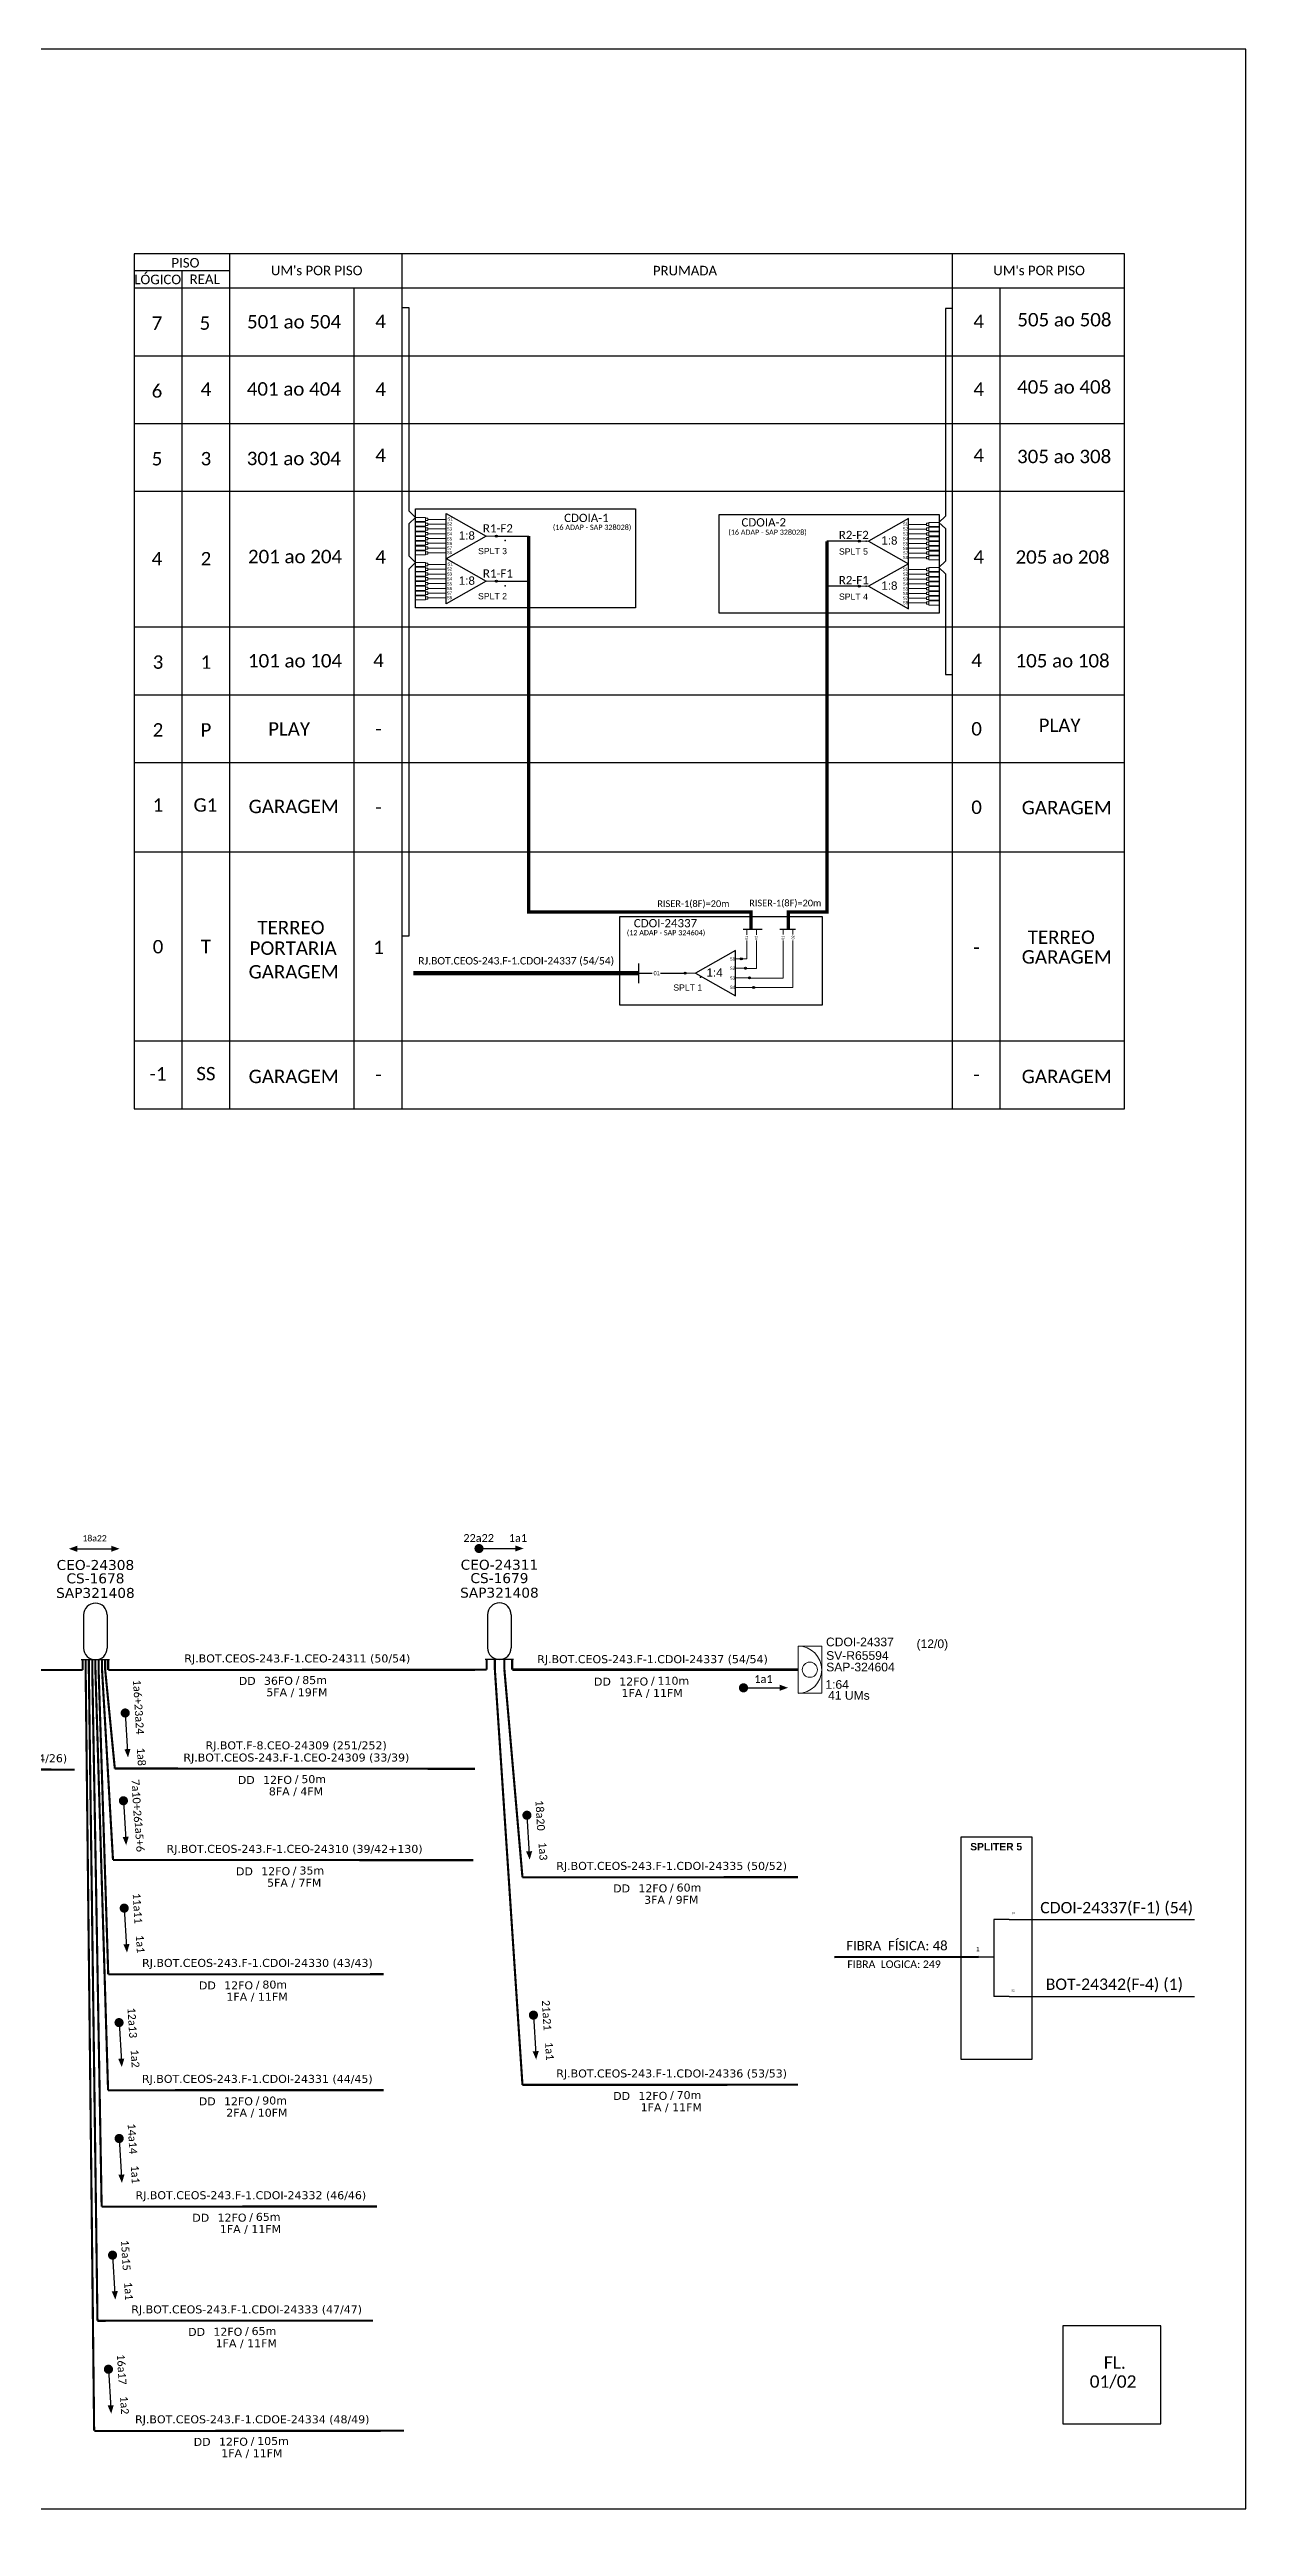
# Model space of a CAD drawing. Extents: x -4 to 837, y 1 to 595.
# Drawn here: x 548 to 837, y 1 to 595 of the extents above; entities that cross this region are included whole.
import ezdxf
from ezdxf.enums import TextEntityAlignment as Align

# ---------------------------------------------------------------- set-up
doc = ezdxf.new("R2010")
doc.units = 0
for name, color, linetype, lineweight in [("20.0-LEGENDA DOS CDO'S", 1, 'Continuous', 0), ('20.1-CDO_INTERIOR', 1, 'Continuous', 0), ('40.1-ETIQUETAS', 1, 'Continuous', 20)]:
    doc.layers.add(name, color=color, linetype=linetype, lineweight=lineweight)
for name, color, linetype in [('20.4-CEOS', 1, 'Continuous'), ('CAP a instalar', 1, 'Continuous'), ('SETA', 7, 'Continuous'), ('UNIFILAR', 7, 'Continuous')]:
    doc.layers.add(name, color=color, linetype=linetype)
doc.styles.add('ARIAL', font='arial.ttf')
doc.styles.add('MtXpl_Calibri', font='calibri.ttf')
doc.styles.add('siredit', font='verdana.ttf')
doc.styles.add('WMF-Calibri0', font='calibri.ttf')
doc.linetypes.add('FENCELINE1', pattern='A,0.25,-0.1,[133,ltypeshp.shx,S=0.1,R=0,X=-0.1,Y=0],-0.1,1', length=1.45)

# ---------------------------------------------------------------- blocks, each defined once
blk = doc.blocks.new('ETIQUETA_RS5F')
at = {"layer": '40.1-ETIQUETAS', "color": 0, "style": 'siredit'}
blk.add_text('/', height=1.5, dxfattribs=at).set_placement((1.58, -1.95), align=Align.MIDDLE_RIGHT)
for tag, p in [('ETIQUETA_R_PRIMARIA', (1.21, 4.1)), ('ETIQUETA_R_SECUNDARIA', (1.21, 2.1)), ('F_ATIVAS/F_MORTAS', (1.14, -4.24))]:
    blk.add_attdef(tag, text='', height=1.5, dxfattribs=at).set_placement(p, align=Align.MIDDLE_CENTER)
for tag, p in [('TIPO_CABO', (-6.58, -2.12)), ('CAP_CABO', (0.4, -2.09))]:
    blk.add_attdef(tag, text='', height=1.5, dxfattribs=at).set_placement(p, align=Align.MIDDLE_RIGHT)
blk.add_attdef('METROS', text='', height=1.5, dxfattribs=at).set_placement((2.14, -1.95), align=Align.MIDDLE_LEFT)
for tag, p in [('FUSÃO_1', (0.85, -8.39)), ('FUSÃO_2', (0.85, -10.6)), ('FUSÃO_3', (0.85, -12.93)), ('FUSÃO_4', (0.85, -15.14)), ('FUSÃO_5', (0.85, -17.16))]:
    blk.add_attdef(tag, text='', height=1.5, dxfattribs=at).set_placement(p, align=Align.CENTER)
blk = doc.blocks.new('SAN')
at = {"layer": 'SETA'}
blk.add_lwpolyline([(-2.58, 0), (6.02, 0)], dxfattribs=at)
for points in [[(-2.1, -0.66), (-3.93, 0), (-2.1, 0.67)], [(5.33, 0.68), (7.16, 0.01), (5.33, -0.65)]]:
    blk.add_solid(points, dxfattribs=at)
blk = doc.blocks.new('SPLITTER_')
blk.add_point((0, 0))
at = {"style": 'ARIAL', "flags": 4}
blk.add_attdef('SPLT', (0, -3.26), '', height=1.5, dxfattribs=at)
blk = doc.blocks.new('SPLT_1-8_SC-APC_ESQ')
at = {"color": 3, "lineweight": 0}
for points in [[(2.41, -3.02), (0, -3.02)], [(2.41, -4), (0, -4)], [(2.41, -4.17), (0, -4.17)], [(2.41, -5.16), (0, -5.16)], [(2.41, -5.32), (0, -5.32)], [(2.41, -3.02), (2.41, -4)], [(2.41, -4.17), (2.41, -5.16)], [(2.41, -5.32), (2.41, -6.31)], [(2.99, -3.51), (7.37, -3.51)], [(7.37, -4.66), (2.99, -4.66)], [(7.37, -5.82), (2.99, -5.82)], [(2.41, -6.31), (0, -6.31)], [(2.41, -6.48), (0, -6.48)], [(2.41, -7.46), (0, -7.46)], [(2.41, -7.63), (0, -7.63)], [(2.41, -8.62), (0, -8.62)], [(2.41, -8.78), (0, -8.78)], [(2.41, -9.77), (0, -9.77)], [(2.41, -9.94), (0, -9.94)], [(2.41, -10.92), (0, -10.92)], [(2.41, -11.09), (0, -11.09)], [(2.41, -6.48), (2.41, -7.46)], [(2.41, -7.63), (2.41, -8.62)], [(2.41, -8.78), (2.41, -9.77)], [(2.41, -9.94), (2.41, -10.92)], [(2.41, -11.09), (2.41, -12.08)], [(7.37, -6.97), (2.99, -6.97)], [(7.37, -8.12), (2.99, -8.12)], [(7.37, -9.28), (2.99, -9.28)], [(7.37, -10.43), (2.99, -10.43)], [(7.37, -11.58), (2.99, -11.58)], [(2.41, -12.08), (0, -12.08)]]:
    blk.add_lwpolyline(points, dxfattribs=at)
for points in [[(2.99, -3.22), (2.41, -3.22), (2.41, -3.8), (2.99, -3.8)], [(2.99, -4.38), (2.41, -4.38), (2.41, -4.95), (2.99, -4.95)], [(2.99, -5.53), (2.41, -5.53), (2.41, -6.1), (2.99, -6.1)], [(2.99, -6.68), (2.41, -6.68), (2.41, -7.26), (2.99, -7.26)], [(2.99, -7.84), (2.41, -7.84), (2.41, -8.41), (2.99, -8.41)], [(2.99, -8.99), (2.41, -8.99), (2.41, -9.56), (2.99, -9.56)], [(2.99, -10.14), (2.41, -10.14), (2.41, -10.72), (2.99, -10.72)], [(2.99, -11.3), (2.41, -11.3), (2.41, -11.87), (2.99, -11.87)]]:
    blk.add_lwpolyline(points, close=True, dxfattribs=at)
at = {"color": 1}
blk.add_lwpolyline([(7.37, -2.1), (17.04, -7.55), (7.37, -13), (7.37, -2.1)], dxfattribs=at)
at = {"color": 1, "lineweight": 0}
blk.add_lwpolyline([(17.04, -7.55), (19.26, -7.55)], dxfattribs=at)
at = {"color": 1, "style": 'ARIAL'}
for s, height, p in [('S3', 0.75, (7.55, -6.18)), ('S2', 0.75, (7.56, -4.97)), ('S1', 0.75, (7.7, -3.78)), ('S5', 0.75, (7.55, -8.57)), ('S4', 0.75, (7.55, -7.36)), ('S6', 0.75, (7.55, -9.69)), ('S7', 0.75, (7.55, -10.78)), ('S8', 0.75, (7.55, -11.9)), ('1:8', 2, (10.45, -8.4))]:
    blk.add_text(s, height=height, dxfattribs=at).set_placement(p)
blk = doc.blocks.new('SPLT_1-8_SC-APC')
at = {"color": 1}
blk.add_lwpolyline([(-7.37, -2.1), (-17.04, -7.55), (-7.37, -13), (-7.37, -2.1)], dxfattribs=at)
at = {"color": 3, "lineweight": 0}
for points in [[(-2.99, -3.51), (-7.37, -3.51)], [(-7.37, -4.66), (-2.99, -4.66)], [(-7.37, -5.82), (-2.99, -5.82)], [(-2.41, -3.02), (-2.41, -4)], [(-2.41, -3.02), (0, -3.02)], [(-2.41, -4), (0, -4)], [(-2.41, -4.17), (-2.41, -5.16)], [(-2.41, -4.17), (0, -4.17)], [(-2.41, -5.16), (0, -5.16)], [(-2.41, -5.32), (-2.41, -6.31)], [(-2.41, -5.32), (0, -5.32)], [(-7.37, -6.97), (-2.99, -6.97)], [(-7.37, -8.12), (-2.99, -8.12)], [(-7.37, -9.28), (-2.99, -9.28)], [(-7.37, -10.43), (-2.99, -10.43)], [(-7.37, -11.58), (-2.99, -11.58)], [(-2.41, -6.31), (0, -6.31)], [(-2.41, -6.48), (-2.41, -7.46)], [(-2.41, -6.48), (0, -6.48)], [(-2.41, -7.46), (0, -7.46)], [(-2.41, -7.63), (-2.41, -8.62)], [(-2.41, -7.63), (0, -7.63)], [(-2.41, -8.62), (0, -8.62)], [(-2.41, -8.78), (-2.41, -9.77)], [(-2.41, -8.78), (0, -8.78)], [(-2.41, -9.77), (0, -9.77)], [(-2.41, -9.94), (-2.41, -10.92)], [(-2.41, -9.94), (0, -9.94)], [(-2.41, -10.92), (0, -10.92)], [(-2.41, -11.09), (-2.41, -12.08)], [(-2.41, -11.09), (0, -11.09)], [(-2.41, -12.08), (0, -12.08)]]:
    blk.add_lwpolyline(points, dxfattribs=at)
for points in [[(-2.99, -3.22), (-2.41, -3.22), (-2.41, -3.8), (-2.99, -3.8)], [(-2.99, -4.38), (-2.41, -4.38), (-2.41, -4.95), (-2.99, -4.95)], [(-2.99, -5.53), (-2.41, -5.53), (-2.41, -6.1), (-2.99, -6.1)], [(-2.99, -6.68), (-2.41, -6.68), (-2.41, -7.26), (-2.99, -7.26)], [(-2.99, -7.84), (-2.41, -7.84), (-2.41, -8.41), (-2.99, -8.41)], [(-2.99, -8.99), (-2.41, -8.99), (-2.41, -9.56), (-2.99, -9.56)], [(-2.99, -10.14), (-2.41, -10.14), (-2.41, -10.72), (-2.99, -10.72)], [(-2.99, -11.3), (-2.41, -11.3), (-2.41, -11.87), (-2.99, -11.87)]]:
    blk.add_lwpolyline(points, close=True, dxfattribs=at)
at = {"color": 1, "lineweight": 0}
blk.add_lwpolyline([(-17.04, -7.55), (-19.26, -7.55)], dxfattribs=at)
at = {"color": 1, "style": 'ARIAL'}
for s, height, p in [('S1', 0.75, (-8.74, -3.78)), ('S2', 0.75, (-8.74, -4.97)), ('S3', 0.75, (-8.74, -6.18)), ('1:8', 2, (-13.91, -8.4)), ('S4', 0.75, (-8.74, -7.36)), ('S5', 0.75, (-8.74, -8.57)), ('S6', 0.75, (-8.74, -9.69)), ('S7', 0.75, (-8.74, -10.78)), ('S8', 0.75, (-8.74, -11.9))]:
    blk.add_text(s, height=height, dxfattribs=at).set_placement(p)

msp = doc.modelspace()

# ---------------------------------------------------------------- hatches: boundary and pattern name
h = msp.add_hatch(color=3)
h.dxf.hatch_style = 1
edge = h.paths.add_edge_path()
edge.add_arc((656.23, 477.67), 0.256, 0, 360)
h = msp.add_hatch(color=3)
h.dxf.hatch_style = 1
edge = h.paths.add_edge_path()
edge.add_arc((743.86, 476.46), 0.256, 0, 360)
h = msp.add_hatch(color=3)
h.dxf.hatch_style = 1
edge = h.paths.add_edge_path()
edge.add_arc((656.23, 466.77), 0.256, 0, 360)
h = msp.add_hatch(color=3)
h.dxf.hatch_style = 1
edge = h.paths.add_edge_path()
edge.add_arc((743.86, 465.56), 0.256, 0, 360)
h = msp.add_hatch(color=3)
h.dxf.hatch_style = 1
edge = h.paths.add_edge_path()
edge.add_arc((715.37, 375.57), 0.256, 0, 360)
h = msp.add_hatch(color=3)
h.dxf.hatch_style = 1
edge = h.paths.add_edge_path()
edge.add_arc((701.82, 372.11), 0.256, 0, 360)
h = msp.add_hatch(color=3)
h.dxf.hatch_style = 1
edge = h.paths.add_edge_path()
edge.add_arc((716.36, 373.3), 0.256, 0, 360)
h = msp.add_hatch(color=3)
h.dxf.hatch_style = 1
edge = h.paths.add_edge_path()
edge.add_arc((717.34, 370.98), 0.256, 0, 360)
h = msp.add_hatch(color=3)
h.dxf.hatch_style = 1
edge = h.paths.add_edge_path()
edge.add_arc((718.34, 368.67), 0.256, 0, 360)

# ---------------------------------------------------------------- linework, layer by layer
for p, q in [((837.17, 595.26), (-3.83, 595.26)), ((837.17, 1.26), (837.17, 595.26)), ((568.75, 545.83), (568.75, 339.39)), ((807.9, 339.39), (807.9, 545.83)), ((568.75, 355.76), (807.9, 355.76)), ((-3.83, 1.26), (837.17, 1.26))]:
    msp.add_line(p, q)
at = {"color": 7, "linetype": 'Continuous'}
for p, q in [((776.31, 143.55), (776.31, 125)), ((780, 143.55), (776.31, 143.55)), ((772.66, 134.6), (776.29, 134.6)), ((780, 125), (776.31, 125))]:
    msp.add_line(p, q, dxfattribs=at)
at = {"color": 10, "linetype": 'Continuous'}
for p, q in [((780, 143.57), (824.77, 143.55)), ((780, 125.02), (824.77, 125))]:
    msp.add_line(p, q, dxfattribs=at)
at = {"color": 1, "linetype": 'Continuous', "lineweight": 60}
msp.add_line((772.66, 134.6), (737.87, 134.49), dxfattribs=at)
at = {"color": 0}
for points in [[(807.9, 545.83), (568.75, 545.83)], [(591.9, 541.72), (568.75, 541.72)]]:
    msp.add_lwpolyline(points, dxfattribs=at)
for points in [[(580.32, 541.72), (580.32, 339.39)], [(591.9, 339.39), (591.9, 545.83)], [(633.49, 339.39), (633.49, 545.83)], [(766.31, 545.83), (766.31, 339.39)], [(568.75, 537.6), (807.9, 537.6)], [(621.91, 339.39), (621.91, 339.39), (621.91, 537.6)], [(777.88, 339.39), (777.88, 537.6)], [(568.75, 521.23), (807.9, 521.23)], [(568.75, 504.86), (807.9, 504.86)], [(568.75, 488.49), (807.9, 488.49)], [(568.75, 455.75), (807.9, 455.75)], [(568.75, 439.37), (807.9, 439.37)], [(568.75, 423), (807.9, 423)], [(568.75, 401.42), (807.9, 401.42)], [(568.75, 339.39), (807.9, 339.39)]]:
    msp.add_lwpolyline(points)
at = {"color": 3}
for points in [[(633.49, 381.17), (635.14, 381.17), (635.15, 469.79), (636.71, 471.3), (635.15, 472.81), (635.15, 480.69), (636.71, 482.2), (635.15, 483.7), (635.15, 532.76), (633.5, 532.76)], [(766.32, 532.66), (764.67, 532.66), (764.66, 482.5), (763.09, 480.99), (764.66, 479.48), (764.66, 471.6), (763.09, 470.09), (764.66, 468.59), (764.66, 444.24), (766.31, 444.24)], [(690.66, 372.11), (693.82, 372.11)], [(695.89, 372.11), (701.82, 372.11)]]:
    msp.add_lwpolyline(points, dxfattribs=at)
at = {"color": 1}
for points in [[(636.71, 484.25), (689.84, 484.25), (689.84, 460.36), (636.71, 460.36)], [(709.99, 482.92), (763.12, 482.92), (763.12, 459.03), (709.99, 459.03)], [(686.02, 385.78), (734.91, 385.78), (734.91, 364.36), (686.02, 364.36)]]:
    msp.add_lwpolyline(points, close=True, dxfattribs=at)
at = {"color": 5, "linetype": 'Continuous', "ltscale": 4}
for points in [[(656.23, 477.67), (664.07, 477.67)], [(656.23, 466.77), (664.07, 466.77)]]:
    msp.add_lwpolyline(points, dxfattribs=at)
at = {"color": 5}
msp.add_lwpolyline([(717.71, 382.74, 0.8, 0.8, 0), (717.71, 386.9, 0.8, 0.8, 0), (664, 386.9, 0.8, 0.8, 0), (664, 477.67, 0.8, 0.8, 0)], format="xyseb", dxfattribs=at)
at = {"color": 6, "const_width": 0.8}
msp.add_lwpolyline([(726.7, 382.74), (726.7, 386.91), (736.04, 386.91), (736.04, 476.42)], dxfattribs=at)
at = {"color": 6}
for points in [[(743.83, 476.46), (735.99, 476.46)], [(743.83, 465.56), (735.99, 465.56)], [(724.7, 382.74), (728.42, 382.74)]]:
    msp.add_lwpolyline(points, dxfattribs=at)
at = {"color": 5}
msp.add_lwpolyline([(715.84, 382.74), (720.38, 382.74)], dxfattribs=at)
at = {"color": 5, "lineweight": 0}
for points in [[(716.72, 382.71), (716.72, 381.4)], [(719.03, 382.71), (719.03, 381.4)], [(715.63, 375.57), (716.72, 375.57), (716.72, 379.97)], [(716.59, 373.25), (719.03, 373.25), (719.03, 379.97)]]:
    msp.add_lwpolyline(points, dxfattribs=at)
at = {"color": 6, "lineweight": 0}
for points in [[(725.51, 382.74), (725.51, 381.43)], [(727.82, 382.74), (727.82, 381.46)], [(718.58, 368.67), (727.82, 368.67), (727.82, 380.03)], [(725.51, 380), (725.51, 370.93)], [(717.58, 370.93), (725.51, 370.93)]]:
    msp.add_lwpolyline(points, dxfattribs=at)
at = {"color": 1}
for points in [[(690.66, 369.71), (690.66, 374.43)], [(713.96, 377.57), (704.3, 372.12), (713.96, 366.67), (713.96, 377.57)]]:
    msp.add_lwpolyline(points, dxfattribs=at)
at = {"color": 7, "lineweight": 0}
for points in [[(713.96, 375.57), (715.37, 375.57)], [(713.96, 373.3), (716.36, 373.3)], [(713.96, 370.98), (717.34, 370.98)], [(713.96, 368.67), (718.34, 368.67)]]:
    msp.add_lwpolyline(points, dxfattribs=at)
at = {"color": 1, "const_width": 1}
msp.add_lwpolyline([(636.15, 372.11), (690.66, 372.11)], dxfattribs=at)
at = {"color": 1, "lineweight": 0}
msp.add_lwpolyline([(704.3, 372.12), (702.07, 372.12)], dxfattribs=at)
at = {"const_width": 1.1, "elevation": 1.1}
for points in [[(651.49, 233.17, 1), (652.59, 233.17, 1)], [(715.34, 199.53, 1), (716.45, 199.53, 1)], [(566.59, 194, 1), (566.66, 192.9, 1)], [(566.16, 172.81, 1), (566.22, 171.71, 1)], [(663.57, 169.31, 1), (663.64, 168.21, 1)], [(566.35, 146.87, 1), (566.42, 145.77, 1)], [(565.1, 119.23, 1), (565.16, 118.13, 1)], [(665.15, 121.04, 1), (665.21, 119.93, 1)], [(565.13, 91.24, 1), (565.2, 90.13, 1)], [(563.53, 63.07, 1), (563.6, 61.97, 1)], [(562.54, 35.52, 1), (562.6, 34.41, 1)]]:
    msp.add_lwpolyline(points, format="xyb", close=True, dxfattribs=at)
at = {"color": 7}
msp.add_lwpolyline([(768.34, 109.82), (785.62, 109.82), (785.62, 163.47), (768.34, 163.47)], close=True, dxfattribs=at)
at = {"color": 0}
msp.add_lwpolyline([(816.67, 45.46), (792.97, 45.46), (792.97, 21.75), (816.67, 21.75)], close=True, dxfattribs=at)
at = {"color": 3}
for centre in [(656.23, 477.67), (743.86, 476.46), (656.23, 466.77), (743.86, 465.56), (715.37, 375.57), (701.82, 372.11), (716.36, 373.3), (717.34, 370.98), (718.34, 368.67)]:
    msp.add_circle(centre, 0.256, dxfattribs=at)
at = {"layer": '20.1-CDO_INTERIOR', "color": 1, "lineweight": 18, "elevation": 1.1}
msp.add_lwpolyline([(734.77, 198.2), (734.77, 209.61), (729.06, 209.61), (729.06, 198.2)], close=True, dxfattribs=at)
at = {"layer": '20.1-CDO_INTERIOR', "color": 1, "lineweight": 18}
msp.add_circle((731.91, 203.9, 1.1), 1.83, dxfattribs=at)
msp.add_arc((729.06, 203.9, 1.1), 5.71, 270, 90, dxfattribs=at)
at = {"layer": '20.4-CEOS', "color": 7}
for p, q in [((556.59, 209.14, 1.1), (556.59, 217.12, 1.1)), ((562.28, 217.12, 1.1), (562.28, 209.14, 1.1)), ((562.86, 206.29, 1.1), (556, 206.29, 1.1))]:
    msp.add_line(p, q, dxfattribs=at)
at = {"layer": '20.4-CEOS', "color": 5}
for p, q in [((654.13, 209.2, 1.1), (654.13, 217.18, 1.1)), ((659.82, 217.18, 1.1), (659.82, 209.2, 1.1)), ((660.4, 206.36, 1.1), (653.54, 206.36, 1.1))]:
    msp.add_line(p, q, dxfattribs=at)
at = {"layer": '20.4-CEOS', "color": 7}
for centre, start, end in [((559.43, 217.12, 1.1), 0, 180), ((559.43, 209.14, 1.1), 180, 0)]:
    msp.add_arc(centre, 2.85, start, end, dxfattribs=at)
at = {"layer": '20.4-CEOS', "color": 5}
for centre, start, end in [((656.97, 217.18, 1.1), 0, 180), ((656.97, 209.2, 1.1), 180, 0)]:
    msp.add_arc(centre, 2.85, start, end, dxfattribs=at)
at = {"layer": 'CAP a instalar', "color": 7, "ltscale": 7, "const_width": 0.515, "elevation": 1.1}
for points in [[(479.18, 203.82), (556.34, 203.82)], [(556.34, 203.82), (556.34, 206.29)], [(557.07, 203.82), (557.07, 206.29)], [(559.12, 20.11), (557.07, 203.82)], [(557.84, 203.82), (557.84, 206.29)], [(558.67, 203.82), (558.67, 206.29)], [(559.43, 203.82), (559.43, 206.29)], [(560.2, 203.82), (560.2, 206.29)], [(561.03, 203.82), (561.03, 206.29)], [(561.79, 203.82), (561.79, 206.29)], [(562.52, 203.82), (562.52, 206.29)], [(562.52, 203.82), (653.88, 203.89)], [(653.88, 203.89), (653.88, 206.36)], [(481.5, 179.86), (554.43, 179.78)], [(559.13, 20.05), (633.95, 20.11)]]:
    msp.add_lwpolyline(points, dxfattribs=at)
at = {"layer": 'CAP a instalar', "color": 8, "ltscale": 7, "const_width": 0.515, "elevation": 1.1}
for points in [[(559.92, 46.67), (557.84, 203.82)], [(560.93, 74.24), (558.67, 203.82)], [(562.48, 102.34), (559.43, 203.82)], [(562.52, 130.34), (560.2, 203.82)], [(563.67, 157.97), (561.03, 203.82)], [(564.11, 180.04), (561.79, 203.82)], [(655.87, 203.89), (655.87, 206.36)], [(662.53, 103.65), (655.87, 203.89)], [(658.17, 203.89), (658.17, 206.36)], [(662.53, 153.77), (658.17, 203.89)], [(564.11, 180.04), (651.11, 179.97)], [(563.67, 157.97), (650.66, 157.9)], [(662.53, 153.77), (729.05, 153.79)], [(562.52, 130.34), (629.04, 130.36)], [(562.48, 102.34), (629, 102.36)], [(662.53, 103.65), (729.05, 103.67)], [(560.93, 74.24), (627.45, 74.26)], [(559.92, 46.67), (626.44, 46.69)]]:
    msp.add_lwpolyline(points, dxfattribs=at)
at = {"layer": 'CAP a instalar', "linetype": 'FENCELINE1', "ltscale": 7, "const_width": 0.67, "elevation": 1.1}
msp.add_lwpolyline([(660.06, 203.9), (729.05, 203.9)], dxfattribs=at)
at = {"layer": 'CAP a instalar', "color": 1, "ltscale": 7, "const_width": 0.515, "elevation": 1.1}
msp.add_lwpolyline([(660.06, 203.89), (660.06, 206.36)], dxfattribs=at)
at = {"layer": 'SETA', "elevation": 1.1}
for points in [[(652.04, 233.17), (661.54, 233.17)], [(652.04, 233.17), (661.54, 233.17)], [(715.9, 199.53), (725.39, 199.53)], [(566.62, 193.45), (567.2, 183.97)], [(566.19, 172.26), (566.76, 162.78)], [(663.6, 168.76), (664.18, 159.28)], [(566.39, 146.32), (566.96, 136.84)], [(665.18, 120.49), (665.75, 111.01)], [(565.13, 118.68), (565.7, 109.2)], [(565.17, 90.69), (565.74, 81.21)], [(563.56, 62.52), (564.14, 53.04)], [(562.57, 34.96), (563.14, 25.49)]]:
    msp.add_lwpolyline(points, dxfattribs=at)
at = {"layer": 'SETA'}
for points in [[(660.78, 233.92, 1.1), (662.8, 233.18, 1.1), (660.78, 232.44, 1.1)], [(660.78, 233.92, 1.1), (662.8, 233.18, 1.1), (660.78, 232.44, 1.1)], [(724.63, 200.28, 1.1), (726.65, 199.54, 1.1), (724.63, 198.8, 1.1)], [(567.9, 184.78, 1.1), (567.29, 182.71, 1.1), (566.43, 184.69, 1.1)], [(567.47, 163.59, 1.1), (566.85, 161.52, 1.1), (566, 163.5, 1.1)], [(664.88, 160.09, 1.1), (664.27, 158.02, 1.1), (663.41, 160, 1.1)], [(567.66, 137.65, 1.1), (567.05, 135.58, 1.1), (566.19, 137.56, 1.1)], [(566.41, 110.01, 1.1), (565.79, 107.95, 1.1), (564.94, 109.92, 1.1)], [(666.46, 111.81, 1.1), (665.84, 109.75, 1.1), (664.99, 111.72, 1.1)], [(566.45, 82.01, 1.1), (565.83, 79.95, 1.1), (564.98, 81.92, 1.1)], [(564.84, 53.85, 1.1), (564.23, 51.78, 1.1), (563.37, 53.76, 1.1)], [(563.85, 26.29, 1.1), (563.24, 24.23, 1.1), (562.38, 26.2, 1.1)]]:
    msp.add_solid(points, dxfattribs=at)

# ---------------------------------------------------------------- block references
for p in [(636.71, 485.21), (636.71, 474.32)]:
    msp.add_blockref('SPLT_1-8_SC-APC_ESQ', p)
at = {"color": 3}
for p in [(763.09, 484.01), (763.09, 473.11)]:
    msp.add_blockref('SPLT_1-8_SC-APC', p, dxfattribs=at)
ref = msp.add_blockref('SPLITTER_', (658.34, 476.57), dxfattribs=dict(xscale=-1))
ref.add_attrib('SPLT', 'SPLT 3', (651.81, 473.31), dxfattribs={"height": 1.5, "style": 'ARIAL'})
ref = msp.add_blockref('SPLITTER_', (745.48, 476.46), dxfattribs=dict(xscale=-1))
ref.add_attrib('SPLT', 'SPLT 5', (738.95, 473.2), dxfattribs={"height": 1.5, "style": 'ARIAL'})
ref = msp.add_blockref('SPLITTER_', (658.34, 465.67), dxfattribs=dict(xscale=-1))
ref.add_attrib('SPLT', 'SPLT 2', (651.81, 462.41), dxfattribs={"height": 1.5, "style": 'ARIAL'})
ref = msp.add_blockref('SPLITTER_', (745.48, 465.56), dxfattribs=dict(xscale=-1))
ref.add_attrib('SPLT', 'SPLT 4', (738.95, 462.3), dxfattribs={"height": 1.5, "style": 'ARIAL'})
ref = msp.add_blockref('SPLITTER_', (705.48, 371.15), dxfattribs=dict(xscale=-1))
ref.add_attrib('SPLT', 'SPLT 1', (698.95, 367.89), dxfattribs={"height": 1.5, "style": 'ARIAL'})
at = {"layer": '40.1-ETIQUETAS', "color": 1}
ref = msp.add_blockref('ETIQUETA_RS5F', (692.41, 203.74, 1.1), dxfattribs=dict(at, xscale=1.288313132417065, yscale=1.288313132417065, zscale=1.288313132417065))
ref.add_attrib('ETIQUETA_R_SECUNDARIA', 'RJ.BOT.CEOS-243.F-1.CDOI-24337 (54/54)', dxfattribs={"color": 0, "height": 1.9325, "style": 'siredit'}).set_placement((693.93, 206.45, 1.1), align=Align.MIDDLE_CENTER)
ref.add_attrib('TIPO_CABO', 'DD', dxfattribs={"color": 0, "height": 1.932, "style": 'siredit'}).set_placement((683.88, 201.02, 1.1), align=Align.MIDDLE_RIGHT)
ref.add_attrib('CAP_CABO', '12FO', dxfattribs={"color": 0, "height": 1.932, "style": 'siredit'}).set_placement((692.88, 201.05, 1.1), align=Align.MIDDLE_RIGHT)
ref.add_attrib('METROS', '110m', dxfattribs={"color": 0, "height": 1.932, "style": 'siredit'}).set_placement((695.13, 201.23, 1.1), align=Align.MIDDLE_LEFT)
ref.add_attrib('F_ATIVAS/F_MORTAS', '1FA / 11FM', dxfattribs={"color": 0, "height": 1.932, "style": 'siredit'}).set_placement((693.84, 198.27, 1.1), align=Align.MIDDLE_CENTER)
at = {"layer": '40.1-ETIQUETAS', "color": 8}
ref = msp.add_blockref('ETIQUETA_RS5F', (606.42, 179.99, 1.1), dxfattribs=dict(at, xscale=1.288313132417065, yscale=1.288313132417065, zscale=1.288313132417065))
ref.add_attrib('ETIQUETA_R_PRIMARIA', 'RJ.BOT.F-8.CEO-24309 (251/252)', dxfattribs={"color": 0, "height": 1.9325, "style": 'siredit'}).set_placement((607.89, 185.63, 1.1), align=Align.MIDDLE_CENTER)
ref.add_attrib('ETIQUETA_R_SECUNDARIA', 'RJ.BOT.CEOS-243.F-1.CEO-24309 (33/39)', dxfattribs={"color": 0, "height": 1.9325, "style": 'siredit'}).set_placement((607.94, 182.7, 1.1), align=Align.MIDDLE_CENTER)
ref.add_attrib('TIPO_CABO', 'DD', dxfattribs={"color": 0, "height": 1.932, "style": 'siredit'}).set_placement((597.89, 177.27, 1.1), align=Align.MIDDLE_RIGHT)
ref.add_attrib('CAP_CABO', '12FO', dxfattribs={"color": 0, "height": 1.932, "style": 'siredit'}).set_placement((606.89, 177.3, 1.1), align=Align.MIDDLE_RIGHT)
ref.add_attrib('METROS', '50m', dxfattribs={"color": 0, "height": 1.932, "style": 'siredit'}).set_placement((609.14, 177.48, 1.1), align=Align.MIDDLE_LEFT)
ref.add_attrib('F_ATIVAS/F_MORTAS', '8FA / 4FM', dxfattribs={"color": 0, "height": 1.932, "style": 'siredit'}).set_placement((607.85, 174.52, 1.1), align=Align.MIDDLE_CENTER)
at = {"layer": '40.1-ETIQUETAS', "color": 7}
ref = msp.add_blockref('ETIQUETA_RS5F', (523.8, 179.81, 1.1), dxfattribs=dict(at, xscale=1.288313132417065, yscale=1.288313132417065, zscale=1.288313132417065))
ref.add_attrib('ETIQUETA_R_SECUNDARIA', 'RJ.BOT.CEOS-243.F-1.CEO-24307 (24/26)', dxfattribs={"color": 0, "height": 1.9325, "style": 'siredit'}).set_placement((525.33, 182.52, 1.1), align=Align.MIDDLE_CENTER)
ref.add_attrib('TIPO_CABO', 'DD', dxfattribs={"color": 0, "height": 1.932, "style": 'siredit'}).set_placement((515.28, 177.08, 1.1), align=Align.MIDDLE_RIGHT)
ref.add_attrib('CAP_CABO', '12FO', dxfattribs={"color": 0, "height": 1.932, "style": 'siredit'}).set_placement((524.28, 177.11, 1.1), align=Align.MIDDLE_RIGHT)
ref.add_attrib('METROS', '275m', dxfattribs={"color": 0, "height": 1.932, "style": 'siredit'}).set_placement((526.52, 177.29, 1.1), align=Align.MIDDLE_LEFT)
ref.add_attrib('F_ATIVAS/F_MORTAS', '3FA / 9FM', dxfattribs={"color": 0, "height": 1.932, "style": 'siredit'}).set_placement((525.24, 174.34, 1.1), align=Align.MIDDLE_CENTER)
at = {"layer": '40.1-ETIQUETAS', "color": 8}
ref = msp.add_blockref('ETIQUETA_RS5F', (697.03, 153.81, 1.1), dxfattribs=dict(at, xscale=1.288313132417065, yscale=1.288313132417065, zscale=1.288313132417065))
ref.add_attrib('ETIQUETA_R_SECUNDARIA', 'RJ.BOT.CEOS-243.F-1.CDOI-24335 (50/52)', dxfattribs={"color": 0, "height": 1.9325, "style": 'siredit'}).set_placement((698.55, 156.52, 1.1), align=Align.MIDDLE_CENTER)
ref.add_attrib('TIPO_CABO', 'DD', dxfattribs={"color": 0, "height": 1.932, "style": 'siredit'}).set_placement((688.51, 151.08, 1.1), align=Align.MIDDLE_RIGHT)
ref.add_attrib('CAP_CABO', '12FO', dxfattribs={"color": 0, "height": 1.932, "style": 'siredit'}).set_placement((697.5, 151.11, 1.1), align=Align.MIDDLE_RIGHT)
ref.add_attrib('METROS', '60m', dxfattribs={"color": 0, "height": 1.932, "style": 'siredit'}).set_placement((699.75, 151.29, 1.1), align=Align.MIDDLE_LEFT)
ref.add_attrib('F_ATIVAS/F_MORTAS', '3FA / 9FM', dxfattribs={"color": 0, "height": 1.932, "style": 'siredit'}).set_placement((698.46, 148.34, 1.1), align=Align.MIDDLE_CENTER)
ref = msp.add_blockref('ETIQUETA_RS5F', (597.02, 130.38, 1.1), dxfattribs=dict(at, xscale=1.288313132417065, yscale=1.288313132417065, zscale=1.288313132417065))
ref.add_attrib('ETIQUETA_R_SECUNDARIA', 'RJ.BOT.CEOS-243.F-1.CDOI-24330 (43/43)', dxfattribs={"color": 0, "height": 1.9325, "style": 'siredit'}).set_placement((598.54, 133.09, 1.1), align=Align.MIDDLE_CENTER)
ref.add_attrib('TIPO_CABO', 'DD', dxfattribs={"color": 0, "height": 1.932, "style": 'siredit'}).set_placement((588.5, 127.65, 1.1), align=Align.MIDDLE_RIGHT)
ref.add_attrib('CAP_CABO', '12FO', dxfattribs={"color": 0, "height": 1.932, "style": 'siredit'}).set_placement((597.49, 127.68, 1.1), align=Align.MIDDLE_RIGHT)
ref.add_attrib('METROS', '80m', dxfattribs={"color": 0, "height": 1.932, "style": 'siredit'}).set_placement((599.74, 127.86, 1.1), align=Align.MIDDLE_LEFT)
ref.add_attrib('F_ATIVAS/F_MORTAS', '1FA / 11FM', dxfattribs={"color": 0, "height": 1.932, "style": 'siredit'}).set_placement((598.45, 124.91, 1.1), align=Align.MIDDLE_CENTER)
ref = msp.add_blockref('ETIQUETA_RS5F', (697.03, 103.69, 1.1), dxfattribs=dict(at, xscale=1.288313132417065, yscale=1.288313132417065, zscale=1.288313132417065))
ref.add_attrib('ETIQUETA_R_SECUNDARIA', 'RJ.BOT.CEOS-243.F-1.CDOI-24336 (53/53)', dxfattribs={"color": 0, "height": 1.9325, "style": 'siredit'}).set_placement((698.55, 106.4, 1.1), align=Align.MIDDLE_CENTER)
ref.add_attrib('TIPO_CABO', 'DD', dxfattribs={"color": 0, "height": 1.932, "style": 'siredit'}).set_placement((688.51, 100.96, 1.1), align=Align.MIDDLE_RIGHT)
ref.add_attrib('CAP_CABO', '12FO', dxfattribs={"color": 0, "height": 1.932, "style": 'siredit'}).set_placement((697.5, 100.99, 1.1), align=Align.MIDDLE_RIGHT)
ref.add_attrib('METROS', '70m', dxfattribs={"color": 0, "height": 1.932, "style": 'siredit'}).set_placement((699.75, 101.17, 1.1), align=Align.MIDDLE_LEFT)
ref.add_attrib('F_ATIVAS/F_MORTAS', '1FA / 11FM', dxfattribs={"color": 0, "height": 1.932, "style": 'siredit'}).set_placement((698.46, 98.22, 1.1), align=Align.MIDDLE_CENTER)
ref = msp.add_blockref('ETIQUETA_RS5F', (596.98, 102.38, 1.1), dxfattribs=dict(at, xscale=1.288313132417065, yscale=1.288313132417065, zscale=1.288313132417065))
ref.add_attrib('ETIQUETA_R_SECUNDARIA', 'RJ.BOT.CEOS-243.F-1.CDOI-24331 (44/45)', dxfattribs={"color": 0, "height": 1.9325, "style": 'siredit'}).set_placement((598.51, 105.09, 1.1), align=Align.MIDDLE_CENTER)
ref.add_attrib('TIPO_CABO', 'DD', dxfattribs={"color": 0, "height": 1.932, "style": 'siredit'}).set_placement((588.46, 99.66, 1.1), align=Align.MIDDLE_RIGHT)
ref.add_attrib('CAP_CABO', '12FO', dxfattribs={"color": 0, "height": 1.932, "style": 'siredit'}).set_placement((597.45, 99.68, 1.1), align=Align.MIDDLE_RIGHT)
ref.add_attrib('METROS', '90m', dxfattribs={"color": 0, "height": 1.932, "style": 'siredit'}).set_placement((599.7, 99.86, 1.1), align=Align.MIDDLE_LEFT)
ref.add_attrib('F_ATIVAS/F_MORTAS', '2FA / 10FM', dxfattribs={"color": 0, "height": 1.932, "style": 'siredit'}).set_placement((598.41, 96.91, 1.1), align=Align.MIDDLE_CENTER)
ref = msp.add_blockref('ETIQUETA_RS5F', (595.43, 74.28, 1.1), dxfattribs=dict(at, xscale=1.288313132417065, yscale=1.288313132417065, zscale=1.288313132417065))
ref.add_attrib('ETIQUETA_R_SECUNDARIA', 'RJ.BOT.CEOS-243.F-1.CDOI-24332 (46/46)', dxfattribs={"color": 0, "height": 1.9325, "style": 'siredit'}).set_placement((596.95, 76.99, 1.1), align=Align.MIDDLE_CENTER)
ref.add_attrib('TIPO_CABO', 'DD', dxfattribs={"color": 0, "height": 1.932, "style": 'siredit'}).set_placement((586.9, 71.55, 1.1), align=Align.MIDDLE_RIGHT)
ref.add_attrib('CAP_CABO', '12FO', dxfattribs={"color": 0, "height": 1.932, "style": 'siredit'}).set_placement((595.9, 71.58, 1.1), align=Align.MIDDLE_RIGHT)
ref.add_attrib('METROS', '65m', dxfattribs={"color": 0, "height": 1.932, "style": 'siredit'}).set_placement((598.15, 71.76, 1.1), align=Align.MIDDLE_LEFT)
ref.add_attrib('F_ATIVAS/F_MORTAS', '1FA / 11FM', dxfattribs={"color": 0, "height": 1.932, "style": 'siredit'}).set_placement((596.86, 68.81, 1.1), align=Align.MIDDLE_CENTER)
ref = msp.add_blockref('ETIQUETA_RS5F', (594.42, 46.71, 1.1), dxfattribs=dict(at, xscale=1.288313132417065, yscale=1.288313132417065, zscale=1.288313132417065))
ref.add_attrib('ETIQUETA_R_SECUNDARIA', 'RJ.BOT.CEOS-243.F-1.CDOI-24333 (47/47)', dxfattribs={"color": 0, "height": 1.9325, "style": 'siredit'}).set_placement((595.94, 49.42, 1.1), align=Align.MIDDLE_CENTER)
ref.add_attrib('TIPO_CABO', 'DD', dxfattribs={"color": 0, "height": 1.932, "style": 'siredit'}).set_placement((585.9, 43.98, 1.1), align=Align.MIDDLE_RIGHT)
ref.add_attrib('CAP_CABO', '12FO', dxfattribs={"color": 0, "height": 1.932, "style": 'siredit'}).set_placement((594.89, 44.01, 1.1), align=Align.MIDDLE_RIGHT)
ref.add_attrib('METROS', '65m', dxfattribs={"color": 0, "height": 1.932, "style": 'siredit'}).set_placement((597.14, 44.19, 1.1), align=Align.MIDDLE_LEFT)
ref.add_attrib('F_ATIVAS/F_MORTAS', '1FA / 11FM', dxfattribs={"color": 0, "height": 1.932, "style": 'siredit'}).set_placement((595.85, 41.24, 1.1), align=Align.MIDDLE_CENTER)
at = {"layer": '40.1-ETIQUETAS', "color": 7}
ref = msp.add_blockref('ETIQUETA_RS5F', (595.77, 20.15, 1.1), dxfattribs=dict(at, xscale=1.288313132417065, yscale=1.288313132417065, zscale=1.288313132417065))
ref.add_attrib('ETIQUETA_R_SECUNDARIA', 'RJ.BOT.CEOS-243.F-1.CDOE-24334 (48/49)', dxfattribs={"color": 0, "height": 1.9325, "style": 'siredit'}).set_placement((597.29, 22.87, 1.1), align=Align.MIDDLE_CENTER)
ref.add_attrib('TIPO_CABO', 'DD', dxfattribs={"color": 0, "height": 1.932, "style": 'siredit'}).set_placement((587.24, 17.43, 1.1), align=Align.MIDDLE_RIGHT)
ref.add_attrib('CAP_CABO', '12FO', dxfattribs={"color": 0, "height": 1.932, "style": 'siredit'}).set_placement((596.24, 17.46, 1.1), align=Align.MIDDLE_RIGHT)
ref.add_attrib('METROS', '105m', dxfattribs={"color": 0, "height": 1.932, "style": 'siredit'}).set_placement((598.49, 17.64, 1.1), align=Align.MIDDLE_LEFT)
ref.add_attrib('F_ATIVAS/F_MORTAS', '1FA / 11FM', dxfattribs={"color": 0, "height": 1.932, "style": 'siredit'}).set_placement((597.2, 14.69, 1.1), align=Align.MIDDLE_CENTER)
at = {"layer": 'UNIFILAR', "color": 5, "lineweight": -3, "xscale": 1.104520875330189, "yscale": 1.104520875330189, "zscale": 1.104520875330189}
msp.add_blockref('SAN', (557.35, 233.1, 1.1), dxfattribs=at)

# ---------------------------------------------------------------- texts
at = {"color": 0, "style": 'WMF-Calibri0'}
for s, p in [('  LÓGICO', (567.17, 538.5)), ('     PISO', (573.71, 542.53)), ('    REAL', (578.93, 538.55)), ("UM's POR PISO", (601.78, 540.67)), ('PRUMADA', (694, 540.64)), ("UM's POR PISO", (776.2, 540.67))]:
    msp.add_text(s, height=2.3, dxfattribs=at).set_placement(p)
at = {"color": 7, "style": 'WMF-Calibri0'}
for s, p in [('501 ao 504', (596.03, 527.82)), ('505 ao 508', (782.01, 528.31)), ('401 ao 404', (595.97, 511.59)), ('405 ao 408', (781.95, 512.07)), ('301 ao 304', (595.97, 494.8)), ('305 ao 308', (781.95, 495.28)), ('201 ao 204', (596.26, 471.11)), ('205 ao 208', (781.58, 471)), ('101 ao 104', (596.26, 445.95)), ('105 ao 108', (781.58, 445.95)), ('PLAY', (601.13, 429.49)), ('PLAY', (787.16, 430.36)), ('GARAGEM', (596.42, 410.76)), ('GARAGEM', (783.07, 410.48)), ('TERREO', (598.53, 381.51)), ('TERREO', (784.51, 379.17)), ('PORTARIA', (596.66, 376.54)), ('GARAGEM', (783.07, 374.43)), ('GARAGEM', (596.42, 370.83)), ('GARAGEM', (596.42, 345.56)), ('GARAGEM', (783.07, 345.56))]:
    msp.add_text(s, height=3.24, dxfattribs=at).set_placement(p)
at = {"color": 1}
for s, height, style, p in [('CDOIA-1', 2, 'WMF-Calibri0', (672.59, 481.06)), ('CDOIA-2', 2, 'WMF-Calibri0', (715.4, 479.99)), ('CDOI-24337', 2, 'WMF-Calibri0', (689.42, 383.19)), ('S1', 0.75, 'ARIAL', (712.59, 375.19)), ('1:4', 2, 'ARIAL', (706.98, 371.27)), ('S2', 0.75, 'ARIAL', (712.59, 372.93)), ('S3', 0.75, 'ARIAL', (712.59, 370.58)), ('S4', 0.75, 'ARIAL', (712.59, 368.32)), ('CDOI-24337(F-1) (54)', 2.7432, 'MtXpl_Calibri', (787.54, 145.07))]:
    msp.add_text(s, height=height, dxfattribs=dict(at, style=style)).set_placement(p)
at = {"color": 5, "style": 'WMF-Calibri0'}
for s, height, p in [('R1-F2', 2, (652.98, 478.54)), ('R1-F1', 2, (652.98, 467.64)), ('RISER-1(8F)=20m', 1.6, (695.09, 388.1))]:
    msp.add_text(s, height=height, dxfattribs=at).set_placement(p)
at = {"color": 1, "style": 'WMF-Calibri0'}
for s, p in [('(16 ADAP - SAP 328028)', (679.34, 479.18)), ('(16 ADAP - SAP 328028)', (721.7, 477.98)), ('(12 ADAP - SAP 324604)', (697.19, 381.26))]:
    msp.add_text(s, height=1.25, dxfattribs=at).set_placement(p, align=Align.CENTER)
at = {"color": 6, "style": 'WMF-Calibri0'}
for s, height, p in [('R2-F2', 2, (738.9, 476.94)), ('R2-F1', 2, (738.9, 466.04)), ('RISER-1(8F)=20m', 1.6, (717.27, 388.26))]:
    msp.add_text(s, height=height, dxfattribs=at).set_placement(p)
at = {"style": 'ARIAL'}
for s, p in [('01', (716.64, 380.65)), ('02', (718.95, 380.65)), ('01', (725.43, 380.68)), ('02', (727.85, 380.75))]:
    msp.add_text(s, height=0.617, rotation=90, dxfattribs=at).set_placement(p, align=Align.MIDDLE_CENTER)
at = {"color": 1, "style": 'WMF-Calibri0'}
msp.add_text('RJ.BOT.CEOS-243.F-1.CDOI-24337 (54/54)', height=1.7898, dxfattribs=at).set_placement((661.01, 375.11, 3.73), align=Align.MIDDLE_CENTER)
at = {"style": 'ARIAL'}
msp.add_text('01', height=1, dxfattribs=at).set_placement((694.95, 372.11), align=Align.MIDDLE_CENTER)
at = {"color": 7, "style": 'MtXpl_Calibri'}
for s, p in [('7a10', (568.13, 177.37, 1.1)), ('+26', (568.49, 171.43, 1.1))]:
    msp.add_text(s, height=1.89, rotation=273.46389, dxfattribs=at).set_placement(p)
at = {"style": 'WMF-Calibri0'}
for s, p in [('FL.', (802.9, 35.09)), ('01/02', (799.48, 30.5))]:
    msp.add_text(s, height=3, dxfattribs=at).set_placement(p)
at = {"attachment_point": 5}
for s, insert, char_height, width in [('\\C7;\\fCalibri|b0|i0|c0|p34;18a22', (559.23, 235.64, 1.1), 1.5021, 28.0093), ('{\\fArial|b1|i0|c0|p34;\\C10;SPLITER 5}', (776.9, 161.15), 1.7753, 17.28), ('\\C7;\\fArial|b0|i0;\\H0.289352x;01 ', (781.12, 145.12), 1.7753, 3.456), ('{\\fCalibri|b0|i0|c0|p34;\\C7;FIBRA  FÍSICA: 48}', (752.94, 137.25), 2.2859, 34.56), ('\\C7;\\fArial|b0|i0|;\\H1.0273588255048;1', (772.49, 136.43), 1.7753, 1.7584), ('{\\fCalibri|b0|i0|c0|p34;\\C7;FIBRA  LOGICA: 249}', (752.25, 132.76), 1.8289, 34.56), ('\\C7;\\fArial|b0|i0;\\H0.289352x;02 ', (780.97, 126.43), 1.7753, 3.7582), ('\\pxt9;\\C7;\\fCalibri|b0|i0|c0|p34;BOT-24342(F-4) (1)', (805.43, 127.65), 2.7432, 40.9104)]:
    msp.add_mtext(s, dxfattribs=dict(at, insert=insert, char_height=char_height, width=width))
at = {"color": 0, "char_height": 1.8895, "width": 28.0093, "attachment_point": 5}
for s, insert in [('\\C7;\\fCalibri|b0|i0|c0|p34;22a22', (651.96, 235.7, 1.1)), ('\\C7;\\fCalibri|b0|i0|c0|p34;1a1', (661.44, 235.7, 1.1)), ('\\C7;\\fCalibri|b0|i0|c0|p34;1a1', (720.71, 201.65, 1.1))]:
    msp.add_mtext(s, dxfattribs=dict(at, insert=insert))
at = {"color": 0, "char_height": 1.8895, "width": 28.0093, "attachment_point": 5, "rotation": 273.46389}
for s, insert in [('\\C7;\\fCalibri|b0|i0|c0|p34;1a6+23a24', (569.82, 194.89, 1.1)), ('\\C7;\\fCalibri|b0|i0|c0|p34;1a8', (570.49, 182.87, 1.1)), ('\\C7;\\fCalibri|b0|i0|c0|p34;1a5+6', (570.06, 163.57, 1.1)), ('\\C7;\\fCalibri|b0|i0|c0|p34;18a20', (666.8, 168.7, 1.1)), ('\\C7;\\fCalibri|b0|i0|c0|p34;1a3', (667.47, 160.06, 1.1)), ('\\C7;\\fCalibri|b0|i0|c0|p34;11a11', (569.58, 146.26, 1.1)), ('\\C7;\\fCalibri|b0|i0|c0|p34;1a1', (570.26, 137.63, 1.1)), ('\\C7;\\fCalibri|b0|i0|c0|p34;12a13', (568.33, 118.62, 1.1)), ('\\C7;\\fCalibri|b0|i0|c0|p34;21a21', (668.37, 120.43, 1.1)), ('\\C7;\\fCalibri|b0|i0|c0|p34;1a1', (669.05, 111.79, 1.1)), ('\\C7;\\fCalibri|b0|i0|c0|p34;1a2', (569, 109.99, 1.1)), ('\\C7;\\fCalibri|b0|i0|c0|p34;14a14', (568.36, 90.63, 1.1)), ('\\C7;\\fCalibri|b0|i0|c0|p34;1a1', (569.04, 81.99, 1.1)), ('\\C7;\\fCalibri|b0|i0|c0|p34;15a15', (566.76, 62.46, 1.1)), ('\\C7;\\fCalibri|b0|i0|c0|p34;1a1', (567.43, 53.83, 1.1)), ('\\C7;\\fCalibri|b0|i0|c0|p34;16a17', (565.77, 34.91, 1.1)), ('\\C7;\\fCalibri|b0|i0|c0|p34;1a2', (566.44, 26.27, 1.1))]:
    msp.add_mtext(s, dxfattribs=dict(at, insert=insert))
at = {"color": 7, "style": 'WMF-Calibri0'}
for tag, flags, p in [('7', 4, (574.29, 529.1)), ('5', 4, (585.86, 529.11)), ('4', 4, (628.29, 529.53)), ('4', 4, (772.69, 529.53)), ('6', 4, (574.29, 512.72)), ('4', 4, (586.11, 513.15)), ('4', 4, (628.29, 513.16)), ('4', 4, (772.69, 513.16)), ('5', 4, (574.29, 496.35)), ('3', 4, (586.11, 496.37)), ('4', 4, (628.29, 497.2)), ('4', 4, (772.69, 497.2)), ('4', 4, (574.29, 472.21)), ('2', 4, (586.11, 472.21)), ('4', 4, (628.29, 472.64)), ('4', 4, (772.69, 472.64)), ('3', 4, (574.54, 447.24)), ('1', 4, (586.11, 447.24)), ('4', 4, (627.77, 447.64)), ('4', 4, (772.17, 447.64)), ('2', 4, (574.54, 430.87)), ('P', 4, (586.11, 430.87)), ('-', 4, (627.77, 431.13)), ('0', 4, (772.17, 431.13)), ('1', 4, (574.54, 412.73)), ('G1', 4, (585.98, 412.73)), ('-', 4, (627.77, 412.19)), ('0', 4, (772.17, 412.19)), ('0', 4, (574.54, 378.51)), ('T', 12, (586.11, 378.55)), ('1', 4, (627.77, 378.34)), ('-', 4, (772.17, 378.34)), ('-1', 4, (574.54, 347.81)), ('SS', 12, (586.11, 347.85)), ('-', 4, (627.77, 347.64)), ('-', 4, (772.17, 347.64))]:
    msp.add_attdef(tag, text='XX', height=3.24, dxfattribs=dict(at, flags=flags)).set_placement(p, align=Align.MIDDLE_CENTER)
at = {"layer": "20.0-LEGENDA DOS CDO'S", "color": 1, "style": 'ARIAL'}
for s, height, p in [('CDOI-24337', 2.088, (744, 209.57)), ('     SV-R65594', 2.0876, (741.37, 206.29)), ('(12/0)', 2.088, (761.49, 209.12)), ('41 UMs', 2.088, (741.34, 196.65))]:
    msp.add_text(s, height=height, rotation=359.97241, dxfattribs=at).set_placement(p, align=Align.CENTER)
for s, p in [('SAP-324604', (752.4, 203.5)), ('1:64', (741.34, 199.29))]:
    msp.add_text(s, height=2.088, rotation=359.97241, dxfattribs=at).set_placement(p, align=Align.RIGHT)
at = {"layer": '20.4-CEOS', "color": 7, "style": 'siredit'}
for tag, text, height, p in [('CEO-24308', 'CEOSXXX', 2.411, (559.43, 230.4, 1.1)), ('CS-1678', '', 2.41, (559.43, 227.17, 1.1)), ('SAP321408', '', 2.41, (559.43, 223.65, 1.1))]:
    msp.add_attdef(tag, text=text, height=height, dxfattribs=at).set_placement(p, align=Align.TOP_CENTER)
at = {"layer": '20.4-CEOS', "color": 5, "style": 'siredit'}
for tag, text, height, p in [('CEO-24311', 'CEOSXXX', 2.411, (656.97, 230.46, 1.1)), ('CS-1679', '', 2.41, (656.97, 227.23, 1.1)), ('SAP321408', '', 2.41, (656.97, 223.71, 1.1))]:
    msp.add_attdef(tag, text=text, height=height, dxfattribs=at).set_placement(p, align=Align.TOP_CENTER)
at = {"layer": '40.1-ETIQUETAS', "color": 7, "style": 'siredit'}
for s, height, p in [('RJ.BOT.CEOS-243.F-1.CEO-24311 (50/54)', 1.9325, (608.17, 206.63, 1.1)), ('5FA / 19FM', 1.932, (608.08, 198.45, 1.1)), ('RJ.BOT.CEOS-243.F-1.CEO-24310 (39/42+130)', 1.9325, (607.5, 160.64, 1.1)), ('5FA / 7FM', 1.932, (607.41, 152.46, 1.1))]:
    msp.add_text(s, height=height, dxfattribs=at).set_placement(p, align=Align.MIDDLE_CENTER)
for s, height, p in [('DD', 1.932, (598.12, 201.19, 1.1)), ('36FO', 1.932, (607.11, 201.22, 1.1)), ('/', 1.93, (608.68, 201.4, 1.1)), ('DD', 1.932, (597.45, 155.2, 1.1)), ('12FO', 1.932, (606.45, 155.23, 1.1)), ('/', 1.93, (607.97, 155.41, 1.1))]:
    msp.add_text(s, height=height, dxfattribs=at).set_placement(p, align=Align.MIDDLE_RIGHT)
for s, p in [('85m', (609.36, 201.4, 1.1)), ('35m', (608.69, 155.41, 1.1))]:
    msp.add_text(s, height=1.932, dxfattribs=at).set_placement(p, align=Align.MIDDLE_LEFT)

doc.saveas('drawing.dxf')
